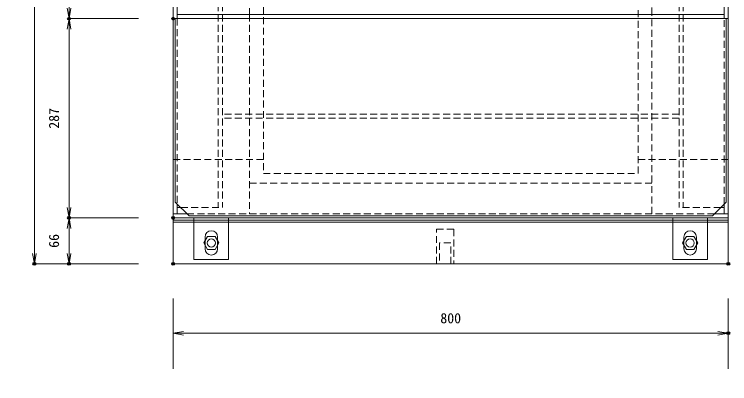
# Model space of a CAD drawing. Units: millimetres, scale not verified. Extents: x -4245 to -355, y 665 to 3505.
# Drawn here: x -2786 to -1755, y 2191 to 2723 of the extents above; entities that cross this region are included whole.
import ezdxf
from ezdxf.enums import TextEntityAlignment as Align

# ---------------------------------------------------------------- set-up
doc = ezdxf.new("R2010")
doc.units = ezdxf.units.MM
doc.header["$LTSCALE"] = 20
doc.header["$PDMODE"] = 32
doc.header["$PDSIZE"] = 4
doc.linetypes.add('USER1', pattern=[0.75, 0.5, -0.25])
for name, color, linetype, lineweight in [('0-3_KIJUN', 7, 'Continuous', 18), ('0-5_SUNPO', 3, 'Continuous', 18), ('0-6_UKEWAKU', 4, 'Continuous', 18), ('0-7_GRE', 5, 'Continuous', 18), ('0-9__0-0_0', 7, 'Continuous', 18)]:
    doc.layers.add(name, color=color, linetype=linetype, lineweight=lineweight)
doc.layers.add('0-A__0-2_DEFPOINTS', color=7, linetype='Continuous')
doc.styles.add('ＭＳ ゴシック', font='')
doc.styles.get('ＭＳ ゴシック').set_extended_font_data('MS Gothic')

# ---------------------------------------------------------------- blocks, each defined once
blk = doc.blocks.new('_OPEN')
at = {"layer": '0-9__0-0_0'}
blk.add_line((0, 0), (-1, 0), dxfattribs=at)
blk.add_lwpolyline([(-1, 0.167), (0, 0), (-1, -0.167)], dxfattribs=at)
blk = doc.blocks.new('_D7')
at = {"layer": '0-5_SUNPO'}
for p, q in [((1687.95, 1838.88), (1687.95, 1889.88)), ((1702.95, 1889.88), (2472.95, 1889.88)), ((2487.95, 1838.88), (2487.95, 1889.88))]:
    blk.add_line(p, q, dxfattribs=at)
at = {"layer": '0-A__0-2_DEFPOINTS'}
for p in [(2487.95, 1889.88), (1687.95, 1788.88), (2487.95, 1788.88)]:
    blk.add_point(p, dxfattribs=at)
at = {"layer": '0-5_SUNPO', "xscale": 15, "yscale": 15, "rotation": 180}
blk.add_blockref('_OPEN', (1687.95, 1889.88), dxfattribs=at)
at = {"layer": '0-5_SUNPO', "xscale": 15, "yscale": 15}
blk.add_blockref('_OPEN', (2487.95, 1889.88), dxfattribs=at)
at = {"layer": '0-5_SUNPO', "color": 7, "style": 'ＭＳ ゴシック'}
blk.add_text('800', height=14.66, dxfattribs=at).set_placement((2072.95, 1899.88), align=Align.BOTTOM_LEFT)
blk = doc.blocks.new('_D8')
at = {"layer": '0-5_SUNPO'}
for p, q in [((1687.95, 1939.88), (1687.95, 1889.88)), ((2487.95, 1939.88), (2487.95, 1889.88)), ((1702.95, 1889.88), (2472.95, 1889.88))]:
    blk.add_line(p, q, dxfattribs=at)
at = {"layer": '0-A__0-2_DEFPOINTS'}
for p in [(1687.95, 1989.88), (2487.95, 1989.88), (2487.95, 1889.88)]:
    blk.add_point(p, dxfattribs=at)
at = {"layer": '0-5_SUNPO', "xscale": 15, "yscale": 15, "rotation": 180}
blk.add_blockref('_OPEN', (1687.95, 1889.88), dxfattribs=at)
at = {"layer": '0-5_SUNPO', "xscale": 15, "yscale": 15}
blk.add_blockref('_OPEN', (2487.95, 1889.88), dxfattribs=at)
at = {"layer": '0-5_SUNPO', "color": 7, "style": 'ＭＳ ゴシック'}
blk.add_text('800', height=14.66, dxfattribs=at).set_placement((2072.95, 1899.88), align=Align.BOTTOM_LEFT)
blk = doc.blocks.new('M16_insert_dan')
at = {"layer": '0-3_KIJUN', "color": 3, "linetype": 'USER1'}
for points in [[(0, -12.5), (-50, -12.5), (-50, 12.5), (0, 12.5)], [(0, 8), (-30, 8), (-30, -8), (0, -8)]]:
    blk.add_lwpolyline(points, close=True, dxfattribs=at)
blk = doc.blocks.new('_D71')
at = {"layer": '0-5_SUNPO'}
for p, q in [((1637.95, 2055.88), (1537.95, 2055.88)), ((1537.95, 2040.88), (1537.95, 2004.88)), ((1637.95, 1989.88), (1537.95, 1989.88))]:
    blk.add_line(p, q, dxfattribs=at)
at = {"layer": '0-A__0-2_DEFPOINTS'}
for p in [(1687.95, 2055.88), (1537.95, 1989.88), (1687.95, 1989.88)]:
    blk.add_point(p, dxfattribs=at)
at = {"layer": '0-5_SUNPO', "xscale": 15, "yscale": 15}
for p, rotation in [((1537.95, 2055.88), 90), ((1537.95, 1989.88), 270)]:
    blk.add_blockref('_OPEN', p, dxfattribs=dict(at, rotation=rotation))
at = {"layer": '0-5_SUNPO', "color": 7, "style": 'ＭＳ ゴシック'}
blk.add_text('66', height=14.66, rotation=90, dxfattribs=at).set_placement((1527.95, 2012.88), align=Align.BOTTOM_LEFT)
blk = doc.blocks.new('_D72')
at = {"layer": '0-5_SUNPO'}
for p, q in [((1637.95, 2789.88), (1487.95, 2789.88)), ((1487.95, 2774.88), (1487.95, 2004.88)), ((1637.95, 1989.88), (1487.95, 1989.88))]:
    blk.add_line(p, q, dxfattribs=at)
at = {"layer": '0-A__0-2_DEFPOINTS'}
for p in [(1687.95, 2789.88), (1487.95, 1989.88), (1687.95, 1989.88)]:
    blk.add_point(p, dxfattribs=at)
at = {"layer": '0-5_SUNPO', "xscale": 15, "yscale": 15}
for p, rotation in [((1487.95, 2789.88), 90), ((1487.95, 1989.88), 270)]:
    blk.add_blockref('_OPEN', p, dxfattribs=dict(at, rotation=rotation))
at = {"layer": '0-5_SUNPO', "color": 7, "style": 'ＭＳ ゴシック'}
blk.add_text('800', height=14.66, rotation=90, dxfattribs=at).set_placement((1477.95, 2374.88), align=Align.BOTTOM_LEFT)
blk = doc.blocks.new('_D73')
at = {"layer": '0-5_SUNPO'}
for p, q in [((1637.95, 2723.88), (1537.95, 2723.88)), ((1537.95, 2708.88), (1537.95, 2357.88)), ((1637.95, 2342.88), (1537.95, 2342.88))]:
    blk.add_line(p, q, dxfattribs=at)
at = {"layer": '0-A__0-2_DEFPOINTS'}
for p in [(1687.95, 2723.88), (1537.95, 2342.88), (1687.95, 2342.88)]:
    blk.add_point(p, dxfattribs=at)
at = {"layer": '0-5_SUNPO', "xscale": 15, "yscale": 15}
for p, rotation in [((1537.95, 2723.88), 90), ((1537.95, 2342.88), 270)]:
    blk.add_blockref('_OPEN', p, dxfattribs=dict(at, rotation=rotation))
at = {"layer": '0-5_SUNPO', "color": 7, "style": 'ＭＳ ゴシック'}
blk.add_text('381', height=14.66, rotation=90, dxfattribs=at).set_placement((1527.95, 2518.38), align=Align.BOTTOM_LEFT)
blk = doc.blocks.new('_D74')
at = {"layer": '0-5_SUNPO'}
for p, q in [((1637.95, 2342.88), (1537.95, 2342.88)), ((1537.95, 2327.88), (1537.95, 2070.88)), ((1637.95, 2055.88), (1537.95, 2055.88))]:
    blk.add_line(p, q, dxfattribs=at)
at = {"layer": '0-A__0-2_DEFPOINTS'}
for p in [(1687.95, 2342.88), (1537.95, 2055.88), (1687.95, 2055.88)]:
    blk.add_point(p, dxfattribs=at)
at = {"layer": '0-5_SUNPO', "xscale": 15, "yscale": 15}
for p, rotation in [((1537.95, 2342.88), 90), ((1537.95, 2055.88), 270)]:
    blk.add_blockref('_OPEN', p, dxfattribs=dict(at, rotation=rotation))
at = {"layer": '0-5_SUNPO', "color": 7, "style": 'ＭＳ ゴシック'}
blk.add_text('287', height=14.66, rotation=90, dxfattribs=at).set_placement((1527.95, 2184.38), align=Align.BOTTOM_LEFT)
blk = doc.blocks.new('A$C20407A36')
at = {"layer": '0-6_UKEWAKU'}
for p, q in [((30, 668), (30, 728)), ((770, 728), (720, 728)), ((720, 668), (720, 728)), ((770, 668), (770, 728)), ((46, 695.5), (46, 712.5)), ((64, 695.5), (64, 712.5)), ((736, 695.5), (736, 712.5)), ((754, 695.5), (754, 712.5)), ((800, 662), (0, 662)), ((6, 662), (6, 287)), ((794, 287), (794, 662)), ((6, 293), (794, 293)), ((0, 287), (800, 287)), ((3, 287), (3, 23)), ((3, 287), (797, 287)), ((797, 287), (797, 23)), ((3, 23), (23, 3)), ((777, 3), (797, 23)), ((6, 20), (6, 6)), ((6, 15), (11, 15)), ((794, 15), (789, 15)), ((794, 6), (794, 20)), ((0, 6), (20, 6)), ((23, 3), (777, 3)), ((30, 0), (30, -60)), ((80, 0), (80, -60)), ((720, 0), (720, -60)), ((780, 6), (800, 6)), ((46, -27.5), (46, -44.5)), ((64, -27.5), (64, -44.5)), ((736, -27.5), (736, -44.5)), ((754, -27.5), (754, -44.5)), ((80, -60), (30, -60))]:
    blk.add_line(p, q, dxfattribs=at)
at = {"layer": '0-6_UKEWAKU', "linetype": 'USER1'}
for p, q in [((110, 662), (110, 293)), ((690, 293), (690, 662)), ((71, 653), (6, 653)), ((65, 653), (65, 15)), ((71, 653), (71, 293)), ((729, 653), (729, 293)), ((729, 653), (794, 653)), ((735, 653), (735, 15)), ((690, 618), (110, 618)), ((71, 293), (71, 15)), ((110, 293), (110, 6)), ((690, 6), (690, 293)), ((729, 293), (729, 15)), ((6, 287), (6, 20)), ((794, 20), (794, 287)), ((729, 149.5), (71, 149.5)), ((729, 143.5), (71, 143.5)), ((110, 50), (690, 50)), ((11, 15), (71, 15)), ((789, 15), (729, 15)), ((20, 6), (780, 6))]:
    blk.add_line(p, q, dxfattribs=at)
at = {"layer": '0-6_UKEWAKU'}
for points in [[(80, 668), (80, 728), (30, 728)], [(770, 0), (770, -60), (720, -60)]]:
    blk.add_lwpolyline(points, dxfattribs=at)
blk.add_lwpolyline([(0, 668), (0, 0), (800, 0), (800, 668)], close=True, dxfattribs=at)
for centre, start, end in [((55, 712.5), 0, 180), ((745, 712.5), 0, 180), ((55, 695.5), 180, 0), ((745, 695.5), 180, 0), ((55, -27.5), 0, 180), ((745, -27.5), 0, 180), ((55, -44.5), 180, 0), ((745, -44.5), 180, 0)]:
    blk.add_arc(centre, 9, start, end, dxfattribs=at)

msp = doc.modelspace()

# ---------------------------------------------------------------- linework, layer by layer
at = {"layer": '0-3_KIJUN', "linetype": 'USER1'}
for p, q in [((-2427.27, 2513.69), (-2557.27, 2513.69)), ((-1887.27, 2513.69), (-1757.27, 2513.69))]:
    msp.add_line(p, q, dxfattribs=at)
at = {"layer": '0-3_KIJUN'}
for points in [[(-2557.27, 2363.69), (-1757.27, 2363.69), (-1757.27, 3163.69), (-2557.27, 3163.69)], [(-1757.27, 2423.69), (-2557.27, 2423.69), (-2557.27, 2426.69), (-1757.27, 2426.69)]]:
    msp.add_lwpolyline(points, close=True, dxfattribs=at)
at = {"layer": '0-3_KIJUN', "linetype": 'USER1'}
msp.add_lwpolyline([(-1887.27, 3033.69), (-2427.27, 3033.69), (-2427.27, 2493.69), (-1887.27, 2493.69)], close=True, dxfattribs=at)
at = {"layer": '0-3_KIJUN'}
for centre in [(-2502.27, 2393.69), (-1812.27, 2393.69)]:
    msp.add_circle(centre, 6, dxfattribs=at)
at = {"layer": '0-7_GRE'}
for points in [[(-2507.74, 2403.17), (-2513.22, 2393.69), (-2507.74, 2384.21), (-2496.79, 2384.21), (-2491.32, 2393.69), (-2496.79, 2403.17)], [(-2507.74, 2403.17), (-2513.22, 2393.69), (-2507.74, 2384.21), (-2496.79, 2384.21), (-2491.32, 2393.69), (-2496.79, 2403.17)], [(-2507.74, 2403.17), (-2513.22, 2393.69), (-2507.74, 2384.21), (-2496.79, 2384.21), (-2491.32, 2393.69), (-2496.79, 2403.17)], [(-1817.74, 2403.17), (-1823.22, 2393.69), (-1817.74, 2384.21), (-1806.79, 2384.21), (-1801.32, 2393.69), (-1806.79, 2403.17)], [(-1817.74, 2403.17), (-1823.22, 2393.69), (-1817.74, 2384.21), (-1806.79, 2384.21), (-1801.32, 2393.69), (-1806.79, 2403.17)], [(-1817.74, 2403.17), (-1823.22, 2393.69), (-1817.74, 2384.21), (-1806.79, 2384.21), (-1801.32, 2393.69), (-1806.79, 2403.17)]]:
    msp.add_lwpolyline(points, close=True, dxfattribs=at)

# ---------------------------------------------------------------- block references
at = {"layer": '0-3_KIJUN', "rotation": 270}
msp.add_blockref('M16_insert_dan', (-2165.27, 2363.69), dxfattribs=at)
at = {"layer": '0-5_SUNPO'}
for name in ['_D72', '_D73', '_D74', '_D71', '_D8', '_D7']:
    msp.add_blockref(name, (-4245.22, 373.81), dxfattribs=at)
at = {"layer": '0-6_UKEWAKU'}
msp.add_blockref('A$C20407A36', (-2557.27, 2429.69), dxfattribs=at)

doc.saveas('drawing.dxf')
